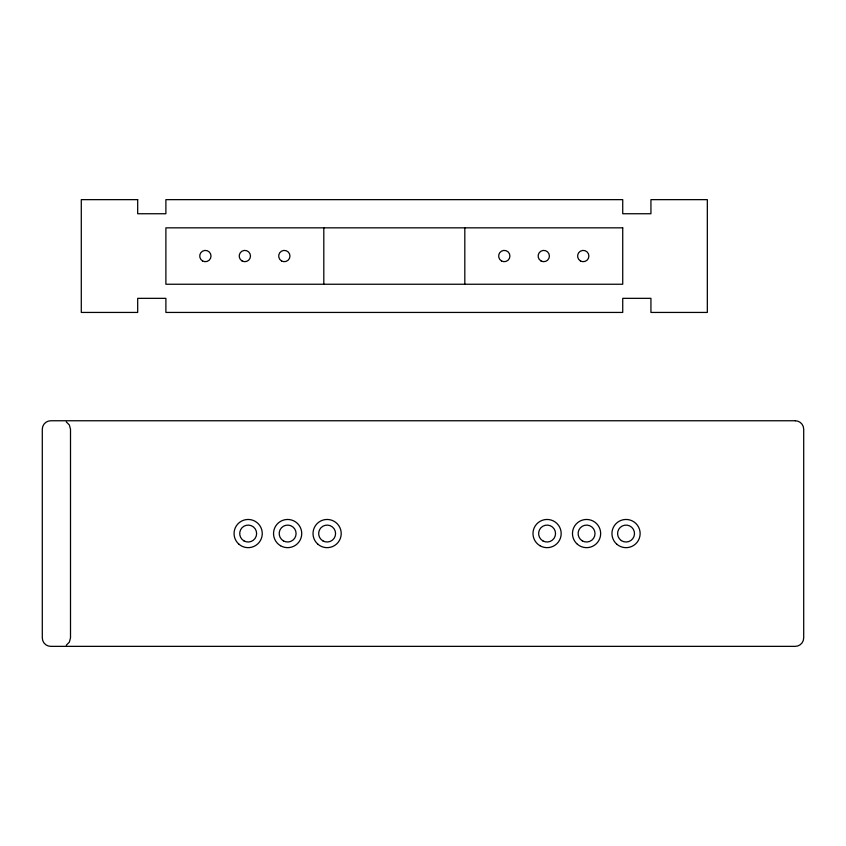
<?xml version="1.0" encoding="UTF-8"?>
<svg xmlns="http://www.w3.org/2000/svg" width="846" height="846" viewBox="0 0 846 846"><rect width="100%" height="100%" fill="white"/><g stroke="black" fill="none" stroke-linecap="round" stroke-linejoin="round"><path stroke-width="1.27" d="M66.274 645.223L69.361 642.125L70.504 637.895L70.504 429.218L69.361 424.988L66.274 421.89M464.814 227.838L464.814 284.245M323.807 227.838L323.807 284.245M137.686 199.645L81.29 199.645L81.29 312.438L137.686 312.438L137.686 298.342L165.89 298.342L165.89 312.438L622.73 312.438L622.73 298.342L650.934 298.342L650.934 312.438L707.33 312.438L707.33 199.645L650.934 199.645L650.934 213.742L622.73 213.742L622.73 199.645L165.89 199.645L165.89 213.742L137.686 213.742L137.686 199.645M622.73 227.838L165.89 227.838L165.89 284.245L622.73 284.245L622.73 227.838M795.24 420.758L50.76 420.758A8.46 8.46 0 0 0 42.3 429.218L42.3 637.895A8.46 8.46 0 0 0 50.76 646.355L795.24 646.355A8.46 8.46 0 0 0 803.7 637.895L803.7 429.218A8.46 8.46 0 0 0 795.24 420.758M202.554 260.928A5.636 5.636 0 0 0 211.014 256.042A5.636 5.636 0 0 0 202.554 251.156A5.636 5.636 0 0 0 202.554 260.928M242.03 260.928A5.636 5.636 0 0 0 250.49 256.042A5.636 5.636 0 0 0 242.03 251.156A5.636 5.636 0 0 0 242.03 260.928M281.507 260.928A5.636 5.636 0 0 0 289.966 256.042A5.636 5.636 0 0 0 281.507 251.156A5.636 5.636 0 0 0 281.507 260.928M501.467 260.928A5.636 5.636 0 0 0 509.927 256.042A5.636 5.636 0 0 0 501.467 251.156A5.636 5.636 0 0 0 501.467 260.928M540.954 260.928A5.636 5.636 0 0 0 549.414 256.042A5.636 5.636 0 0 0 540.954 251.156A5.636 5.636 0 0 0 540.954 260.928M580.43 260.928A5.636 5.636 0 0 0 588.89 256.042A5.636 5.636 0 0 0 580.43 251.156A5.636 5.636 0 0 0 580.43 260.928M317.715 544.063A14.096 14.096 0 0 0 340.917 536.449A14.096 14.096 0 0 0 322.717 520.163A14.096 14.096 0 0 0 317.715 544.063M582.334 540.88A8.46 8.46 0 0 0 595.024 533.562A8.46 8.46 0 0 0 582.334 526.233A8.46 8.46 0 0 0 582.334 540.88M577.406 544.274A14.096 14.096 0 0 0 600.427 536.131A14.096 14.096 0 0 0 581.858 520.269A14.096 14.096 0 0 0 577.406 544.274M322.886 540.88A8.46 8.46 0 0 0 335.576 533.562A8.46 8.46 0 0 0 322.886 526.233A8.46 8.46 0 0 0 322.886 540.88M621.345 540.594A8.46 8.46 0 0 0 634.479 534.112A8.46 8.46 0 0 0 622.296 525.969A8.46 8.46 0 0 0 621.345 540.594M616.924 544.316A14.096 14.096 0 0 0 639.914 536.068A14.096 14.096 0 0 0 621.281 520.29A14.096 14.096 0 0 0 616.924 544.316M243.934 540.88A8.46 8.46 0 0 0 256.624 533.562A8.46 8.46 0 0 0 243.934 526.233A8.46 8.46 0 0 0 243.934 540.88M283.41 540.88A8.46 8.46 0 0 0 296.1 533.562A8.46 8.46 0 0 0 283.41 526.233A8.46 8.46 0 0 0 283.41 540.88M280.544 545.744A14.096 14.096 0 0 0 301.736 533.604A14.096 14.096 0 0 0 280.629 521.326A14.096 14.096 0 0 0 280.544 545.744M542.846 540.88A8.46 8.46 0 0 0 555.536 533.562A8.46 8.46 0 0 0 542.846 526.233A8.46 8.46 0 0 0 542.846 540.88M238.879 544.168A14.096 14.096 0 0 0 261.996 536.29A14.096 14.096 0 0 0 243.606 520.216A14.096 14.096 0 0 0 238.879 544.168M539.938 545.712A14.096 14.096 0 0 0 561.184 533.667A14.096 14.096 0 0 0 540.129 521.295A14.096 14.096 0 0 0 539.938 545.712"/></g></svg>
